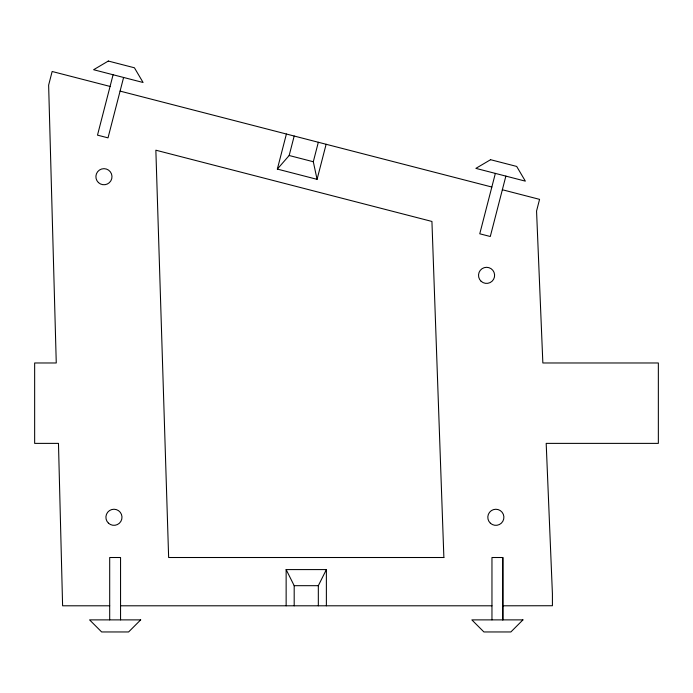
<?xml version="1.0" encoding="UTF-8"?>
<svg xmlns="http://www.w3.org/2000/svg" width="693" height="693" viewBox="0 0 693 693"><rect width="100%" height="100%" fill="white"/><g stroke="black" fill="none" stroke-linecap="round" stroke-linejoin="round"><path stroke-width="1.04" d="M502.823 557.51L502.841 619.88L502.823 557.51L491.961 557.51L491.961 619.88M113.089 74.749L97.496 135.144L108.021 137.855L123.605 77.46M326.126 144.274L317.073 179.34L277.347 169.083L286.4 134.018M277.347 169.083L289.163 155.509L294.187 136.027M317.073 179.34L313.305 161.738L318.33 142.264M495.356 173.397L479.764 233.792L490.289 236.504L505.873 176.109M318.33 605.795L318.33 585.68L326.377 569.585L286.14 569.585L286.14 605.795M502.841 605.795L552.425 605.734L552.408 593.667L546.188 443.381L658.35 443.381L658.35 362.976L542.853 362.976L536.555 211.044L539.57 199.359L502.356 189.752M286.14 569.585L294.187 585.68L318.33 585.68M109.693 605.795L62.604 605.795L58.472 443.381L34.65 443.381L34.65 362.976L56.263 362.976L48.631 85.126L52.148 71.492L110.066 86.434M120.556 605.795L491.961 605.795M120.088 91.104L491.831 187.032M289.163 155.509L313.305 161.738M326.377 569.585L326.377 605.795M294.187 585.68L294.187 605.795M120.556 619.88L120.556 557.51L109.693 557.51L109.693 619.88M140.679 619.88L128.603 631.955L101.646 631.955L89.579 619.88L140.679 619.88M522.946 619.88L510.871 631.955L483.913 631.955L471.846 619.88L522.946 619.88M108.307 61.045L93.607 69.724L143.087 82.493L134.416 67.784L108.307 61.045M490.575 159.702L475.874 168.373L525.355 181.142L516.683 166.433L490.575 159.702M443.875 557.51L168.642 557.51L155.856 150.199L431.93 221.448L443.875 557.51M108.429 523.146A8.047 8.047 0 0 0 121.777 519.144A8.047 8.047 0 0 0 111.634 509.58A8.047 8.047 0 0 0 108.429 523.146M98.423 182.571A8.047 8.047 0 0 0 111.772 178.569A8.047 8.047 0 0 0 101.628 169.005A8.047 8.047 0 0 0 98.423 182.571M490.384 523.206A8.047 8.047 0 0 0 503.698 519.083A8.047 8.047 0 0 0 493.477 509.615A8.047 8.047 0 0 0 490.384 523.206M481.098 281.263A8.047 8.047 0 0 0 494.421 277.139A8.047 8.047 0 0 0 484.19 267.671A8.047 8.047 0 0 0 481.098 281.263"/></g></svg>
